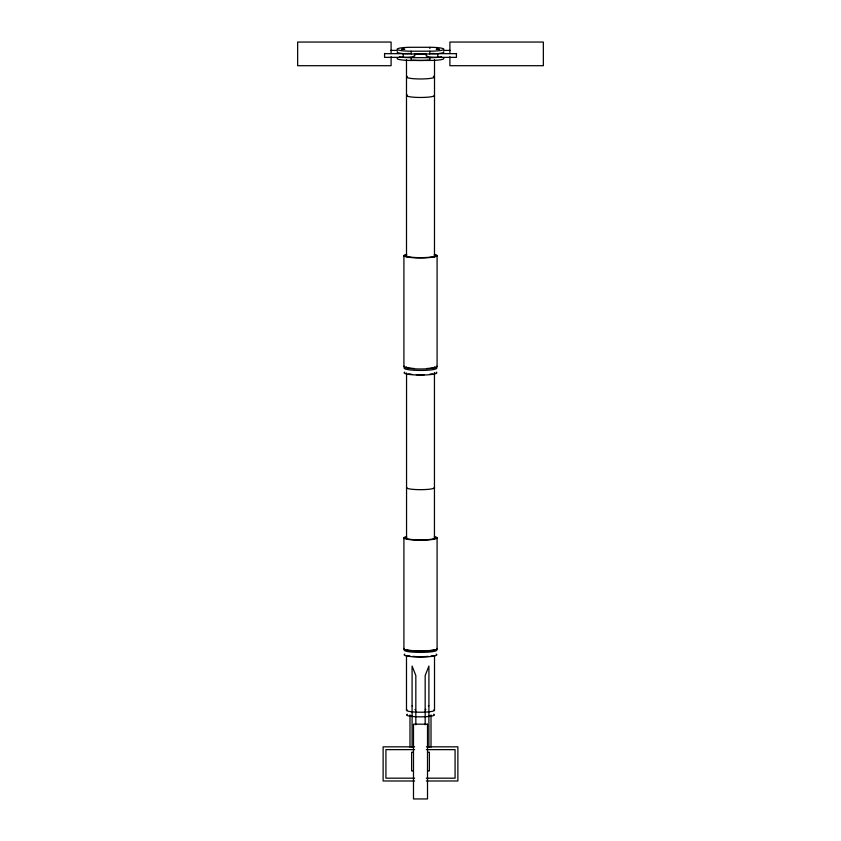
<?xml version="1.0" encoding="UTF-8"?>
<svg xmlns="http://www.w3.org/2000/svg" width="841" height="841" viewBox="0 0 841 841"><rect width="100%" height="100%" fill="white"/><g stroke="black" fill="none" stroke-linecap="round" stroke-linejoin="round"><path stroke-width="1.26" d="M429.846 47.296L411.154 47.296A14.013 1.955 0 0 0 397.141 49.251A14.013 1.955 0 0 0 411.154 51.196L429.846 51.196A14.013 1.955 0 0 0 443.859 49.251A14.013 1.955 0 0 0 429.846 47.296L429.846 48.515M390.697 50.397L397.015 50.397M443.985 50.397L450.303 50.397M384.558 53.656L403.249 53.656A11.679 1.629 0 0 0 409.273 53.414M431.727 53.414A11.679 1.629 0 0 0 437.751 53.656L456.442 53.656M414.655 53.771L426.345 53.771M397.373 51.669A14.013 1.955 0 0 0 411.154 53.971L429.846 53.971A14.013 1.955 0 0 0 443.627 51.669M414.256 55.18A11.679 1.629 0 0 1 403.249 57.356L384.558 57.356L384.558 53.435M426.744 55.18A11.679 1.629 0 0 0 437.751 57.356L456.442 57.356L456.442 53.435M399.422 56.799A14.013 1.955 0 0 0 411.154 57.682L429.846 57.682A14.013 1.955 0 0 0 441.578 56.799M397.373 58.145A14.013 1.955 0 0 0 411.154 60.457L429.846 60.457A14.013 1.955 0 0 0 443.627 58.145M409.988 716.196L412.321 716.196M428.679 716.196L431.012 716.196M414.602 746.829L383.118 746.829L383.118 780.984L414.602 780.984M426.398 746.829L457.882 746.829L457.882 780.984L426.398 780.984M414.624 749.636L385.924 749.636L385.924 778.177L414.624 778.177M426.376 749.636L455.076 749.636L455.076 778.177L426.376 778.177M413.488 752.222L411.617 752.222L411.617 770.913L413.488 770.913M427.512 752.222L429.383 752.222L429.383 770.913L427.512 770.913M406.487 59.743L406.508 256.862M449.903 53.656L449.903 42.05L543.349 42.05L543.349 65.703L449.903 65.703L449.903 56.683M437.751 53.656L437.751 57.356M437.089 255.622L437.089 366.665M437.089 537.872L437.089 648.926M434.513 59.732L434.482 257.241M434.45 372.605L434.45 538.682M434.513 656.043L434.513 710.277M431.012 714.892L431.012 747.165M429.846 51.196L429.846 53.971M429.846 57.682L429.846 60.457M428.91 747.512L428.91 666.04L425.168 675.554L425.168 724.732M415.832 724.732L415.832 675.554L412.09 666.04L412.09 747.512M411.154 51.196L411.154 53.971M411.154 57.682L411.154 60.457M409.988 714.892L409.988 747.165M406.55 539.049L406.55 372.973A14.013 1.955 0 0 0 406.624 373.068M406.487 656.043L406.487 710.277M403.911 255.622L403.911 366.665M403.911 537.872L403.911 648.926M403.249 53.656L403.249 57.356M391.097 53.656L391.097 42.05L297.651 42.05L297.651 65.703L391.097 65.703L391.097 56.683M433.945 709.72A14.013 1.955 0 0 1 420.5 712.222A14.013 1.955 0 0 1 407.055 709.72M433.63 714.219A14.013 1.955 0 0 1 420.5 716.847A14.013 1.955 0 0 1 407.37 714.219M433.252 655.56A14.013 1.955 0 0 1 431.097 656.022M428.174 656.379A14.013 1.955 0 0 1 412.826 656.379M409.903 656.022A14.013 1.955 0 0 1 407.748 655.56M428.773 705.704A14.581 13.834 2.8 0 1 428.416 706.324M425.893 709.31A14.581 13.834 2.8 0 1 425.125 709.941M415.706 710.13A14.581 14.034 -18.4 0 1 414.949 709.478M412.468 706.398A14.581 14.034 -18.4 0 1 412.122 705.757M436.71 648.432A16.589 2.313 0 0 1 420.5 651.228A16.589 2.313 0 0 1 404.29 648.432M434.292 649.641A14.718 2.05 0 0 1 420.5 650.966A14.718 2.05 0 0 1 406.708 649.641M434.45 536.621A16.589 2.313 0 0 1 431.359 539.617A16.589 2.313 0 0 1 409.641 539.617A16.589 2.313 0 0 1 406.55 536.621M434.292 537.157A14.718 2.05 0 0 1 420.5 539.922A14.718 2.05 0 0 1 406.708 537.157M436.195 649.483A16.357 2.281 0 0 1 420.5 652.395A16.357 2.281 0 0 1 404.805 649.483M436.195 654.109A16.357 2.281 0 0 1 420.5 657.021A16.357 2.281 0 0 1 404.805 654.109M436.71 366.182A16.589 2.313 0 0 1 420.5 368.978A16.589 2.313 0 0 1 404.29 366.182M434.881 367.107A14.718 2.05 0 0 1 426.618 368.526M414.382 368.526A14.718 2.05 0 0 1 406.119 367.107M434.45 254.371A16.589 2.313 0 0 1 431.359 257.367A16.589 2.313 0 0 1 409.641 257.367A16.589 2.313 0 0 1 406.55 254.371M434.292 254.907A14.718 2.05 0 0 1 420.5 257.661A14.718 2.05 0 0 1 406.708 254.907M434.482 372.931A14.013 1.955 0 0 1 434.377 373.068M432.295 373.846A14.013 1.955 0 0 1 429.635 374.266M424.453 374.655A14.013 1.955 0 0 1 416.348 374.655M411.827 374.319A14.013 1.955 0 0 1 408.705 373.846M434.85 367.075A16.357 2.281 0 0 1 420.5 370.439A16.357 2.281 0 0 1 406.15 367.075M436.195 372.142A16.357 2.281 0 0 1 420.5 375.065A16.357 2.281 0 0 1 404.805 372.142M434.24 487.328A14.013 1.955 0 0 1 420.447 489.662A14.013 1.955 0 0 1 406.781 487.307M428.584 60.1A14.013 1.955 0 0 1 412.826 60.132M433.336 76.226A14.013 1.955 0 0 1 421.036 78.959A14.013 1.955 0 0 1 407.265 76.373M434.271 95.159A14.013 1.955 0 0 1 419.512 97.461A14.013 1.955 0 0 1 407.223 94.896M401.872 49.209L404.647 49.262L401.872 49.209M436.374 49.209L439.149 49.262L436.374 49.209M427.512 724.185L413.488 724.185L413.488 798.95L427.512 798.95L427.512 724.185"/></g></svg>
